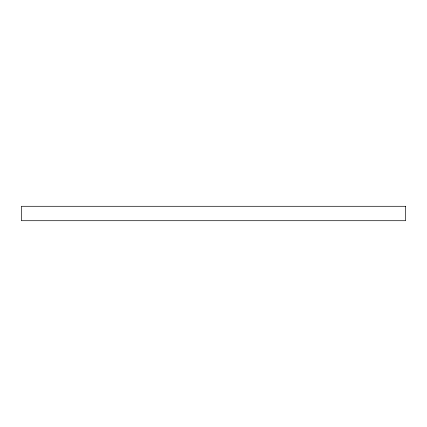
<?xml version="1.0" encoding="UTF-8"?>
<svg xmlns="http://www.w3.org/2000/svg" width="427" height="427" viewBox="0 0 427 427"><rect width="100%" height="100%" fill="white"/><g stroke="black" fill="none" stroke-linecap="round" stroke-linejoin="round"><path stroke-width="0.64" d="M405.65 206.294L21.35 206.294L21.35 220.706L405.65 220.706L405.65 206.294"/></g></svg>
